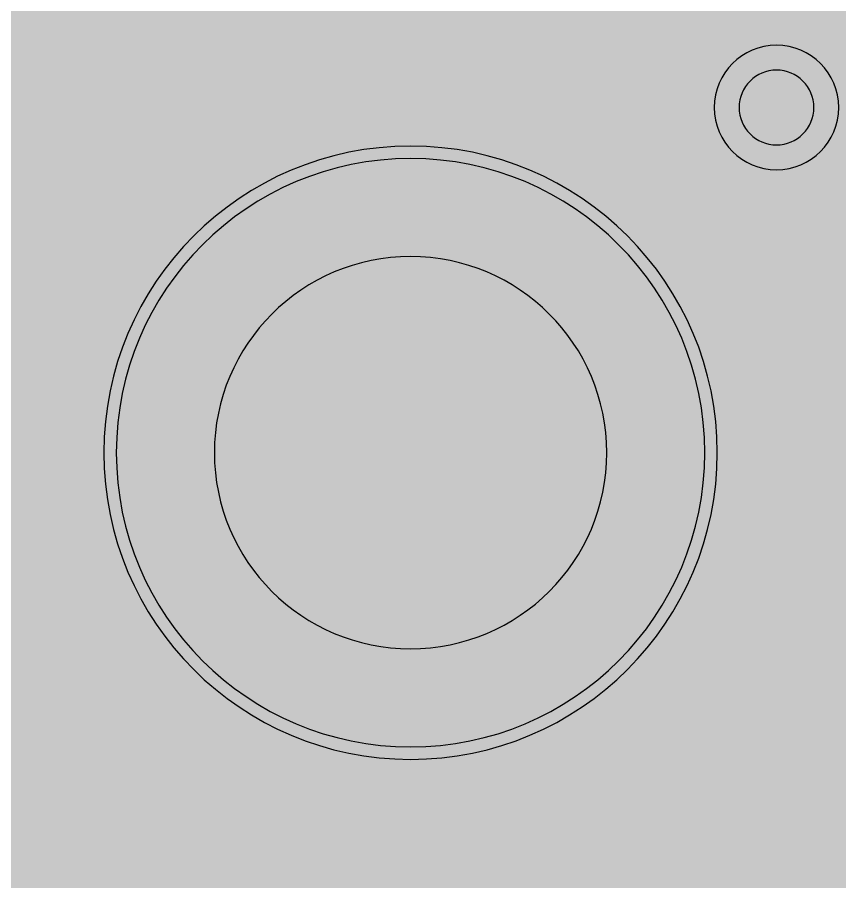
# Model space of a CAD drawing. Header units: millimetres. Extents: x -61 to 56, y -72 to 70.
# Drawn here: x -42.578 to -39.224, y -14.5 to -10.974 of the extents above; entities that cross this region are included whole.
import ezdxf

# ---------------------------------------------------------------- set-up
doc = ezdxf.new("R2010")
doc.units = ezdxf.units.MM
doc.header["$MEASUREMENT"] = 0
for name, color, linetype, true_color in [('02GND', 7, 'Continuous', 0x999966), ('03POWER', 7, 'Continuous', 0x008000), ('Bottom-Layer', 7, 'Continuous', 0x0000ff), ('Bottom-Paste-Mask-Layer', 7, 'Continuous', 0x800000), ('Bottom-Solder-Mask-Layer', 7, 'Continuous', 0xaa00ff), ('Hole-Layer', 7, 'Continuous', 0x222222), ('Multi-Layer', 7, 'Continuous', 0xc0c0c0), ('Top-Layer', 7, 'Continuous', 0xff0000), ('Top-Paste-Mask-Layer', 7, 'Continuous', 0x808080), ('Top-Silkscreen-Layer', 7, 'Continuous', 0xffcc00), ('Top-Solder-Mask-Layer', 7, 'Continuous', 0x800080)]:
    doc.layers.add(name, color=color, linetype=linetype, true_color=true_color)

msp = doc.modelspace()

# ---------------------------------------------------------------- hatches: boundary and pattern name
at = {"layer": '02GND'}
for points in [[(-49.642, 52.1533), (49.642, 52.1533), (49.642, -62.142), (-49.642, -62.142)], [(-40.9741, -11.192), (-41.507, -11.2859), (-41.9756, -11.5565), (-42.3235, -11.971), (-42.5086, -12.4795), (-42.5086, -13.0207), (-42.3235, -13.5292), (-41.9756, -13.9437), (-41.507, -14.2143), (-40.9741, -14.3082), (-40.4412, -14.2143), (-39.9725, -13.9437), (-39.6247, -13.5292), (-39.4396, -13.0207), (-39.4396, -12.4795), (-39.6247, -11.971), (-39.9725, -11.5565), (-40.4412, -11.2859)]]:
    msp.add_hatch(color=256, dxfattribs=at).paths.add_polyline_path(points)
at = {"layer": '03POWER'}
for points in [[(48.499, -56.0416), (48.5811, -56.3479), (48.8055, -56.572), (49.112, -56.6537), (49.4182, -56.5711), (49.642, -56.3464), (49.642, -62.142), (44.1922, -62.142), (44.3927, -61.9566), (44.4927, -61.7025), (44.4722, -61.4302), (45.1891, -61.7036), (45.9498, -61.8043), (46.7131, -61.7268), (47.438, -61.4754), (48.0854, -61.0636), (48.6204, -60.5136), (49.0141, -59.855), (49.2453, -59.1234), (49.3016, -58.3582), (49.1799, -57.6006), (48.8867, -56.8916), (48.438, -56.2692), (47.8578, -55.7672), (47.1774, -55.4124), (46.4336, -55.2241), (45.6664, -55.2125), (44.9172, -55.378), (44.2264, -55.7119), (43.6312, -56.1961), (43.1637, -56.8045), (42.8491, -57.5043), (42.7044, -58.2579), (42.7374, -59.0244), (42.9463, -59.7627), (43.3198, -60.433), (43.8378, -60.999), (-43.3618, -60.999), (-43.6207, -61.0564), (-43.831, -61.218), (-43.9533, -61.4534), (-43.9644, -61.7184), (-43.8625, -61.9632), (-43.6666, -62.142), (-49.642, -62.142), (-49.642, -56.5819), (-49.4335, -56.7975), (-49.1476, -56.8882), (-48.8529, -56.8322), (-49.1622, -57.5412), (-49.2982, -58.3027), (-49.2534, -59.075), (-49.0303, -59.8157), (-48.6412, -60.4842), (-48.1072, -61.0439), (-47.4578, -61.4642), (-46.7284, -61.722), (-45.9591, -61.8032), (-45.1921, -61.7032), (-44.4692, -61.4277), (-43.8302, -60.9917), (-43.3101, -60.4191), (-42.9374, -59.7413), (-42.7325, -58.9953), (-42.7065, -58.2222), (-42.8611, -57.4642), (-43.1876, -56.763), (-43.6682, -56.1568), (-44.2766, -55.679), (-44.9793, -55.3557), (-45.738, -55.2047), (-46.511, -55.2341), (-47.256, -55.4425), (-47.9321, -55.8184), (-48.5023, -56.3411), (-48.4998, -56.3091), (-48.499, -56.2771), (-48.499, 51.315), (-19.4026, 51.315), (-19.6295, 51.1437), (-19.7546, 50.8885), (-19.7509, 50.6043), (-19.6192, 50.3524), (-19.388, 50.1871), (-19.6578, 49.9772), (-19.7729, 49.6553), (-19.6975, 49.3219), (-19.4552, 49.0809), (-19.6839, 48.8583), (-19.7695, 48.5508), (-19.6886, 48.242), (-19.4633, 48.0159), (-19.1548, 47.934), (-18.847, 48.0185), (-18.6236, 48.2465), (-18.5453, 48.5559), (-18.6335, 48.8627), (-18.8641, 49.0834), (-18.625, 49.3243), (-18.5509, 49.6555), (-18.6646, 49.9752), (-18.9312, 50.1853), (-18.6981, 50.3494), (-18.5646, 50.6015), (-18.5597, 50.8866), (-18.6846, 51.143), (-18.9121, 51.315), (48.4255, 51.315), (48.499, 51.2415)], [(-38.8026, 14.9206), (-38.5862, 15.049), (-38.4397, 15.2537), (-38.3879, 15.5), (-38.4397, 15.7463), (-38.5862, 15.951), (-38.8026, 16.0795), (-38.8026, 28.7159), (-36.1733, 31.3452), (-36.0133, 31.0733), (-35.7392, 30.9172), (-35.4237, 30.9182), (-35.1507, 31.0763), (-34.9926, 31.3494), (-34.9915, 31.6649), (-35.1477, 31.939), (-35.4196, 32.0989), (-33.8801, 33.6385), (-33.8024, 33.7547), (-33.7752, 33.8917), (-33.7752, 38.4311), (-33.8024, 38.5682), (-33.8801, 38.6844), (-34.1138, 38.9181), (-33.8656, 39.1631), (-33.7915, 39.5038), (-33.9154, 39.8297), (-34.1972, 40.0351), (-34.5455, 40.0533), (-34.8471, 39.8784), (-35.0043, 39.5671), (-34.966, 39.2205), (-38.9178, 39.2205), (-38.8725, 39.5154), (-38.9719, 39.7967), (-39.1926, 39.9976), (-39.4819, 40.0704), (-39.7713, 39.9976), (-39.992, 39.7967), (-40.0914, 39.5154), (-40.046, 39.2205), (-43.9978, 39.2205), (-43.9525, 39.5154), (-44.0519, 39.7967), (-44.2726, 39.9976), (-44.5619, 40.0704), (-44.8513, 39.9976), (-45.072, 39.7967), (-45.1714, 39.5154), (-45.126, 39.2205), (-46.2827, 39.2205), (-46.4198, 39.1932), (-46.536, 39.1156), (-47.743, 37.9086), (-47.8207, 37.7924), (-47.8479, 37.6553), (-47.8479, -24.4506), (-47.8207, -24.5876), (-47.743, -24.7038), (-46.3262, -26.1206), (-46.21, -26.1983), (-46.073, -26.2255), (-40.6033, -26.2255), (-40.4663, -26.1983), (-40.3501, -26.1206), (-38.9075, -24.6781), (-38.8299, -24.5619), (-38.8026, -24.4248), (-38.8026, -21.0836), (-38.4195, -20.9336), (-38.109, -20.6638), (-37.907, -20.3054), (-37.8369, -19.9), (-37.907, -19.4947), (-38.109, -19.1363), (-38.4195, -18.8665), (-38.8026, -18.7165)], [(-47.3882, -24.4085), (-47.3882, -21.1082), (-45.8151, -21.1082), (-45.636, -21.0602), (-45.5049, -20.9291), (-45.457, -20.75), (-45.457, -19.05), (-45.5049, -18.871), (-45.636, -18.7399), (-45.8151, -18.6919), (-47.3882, -18.6919), (-47.3882, 37.6132), (-46.2406, 38.7608), (-34.6066, 38.7608), (-34.2349, 38.3891), (-34.2349, 34.9671), (-34.5788, 34.9642), (-34.8669, 34.7764), (-35.0082, 34.4629), (-34.9582, 34.1226), (-34.7326, 33.8631), (-34.4027, 33.7661), (-38.8698, 29.2989), (-38.9474, 29.5965), (-39.1599, 29.8188), (-39.4537, 29.9097), (-39.7546, 29.8463), (-39.9867, 29.6445), (-40.0914, 29.3554), (-40.0423, 29.0518), (-39.8518, 28.8104), (-39.5679, 28.6921), (-39.2624, 28.7268), (-39.2624, 16.0531), (-39.5174, 15.8273), (-39.6122, 15.5), (-39.5174, 15.1728), (-39.2624, 14.9469), (-39.2624, 9.5496), (-39.5537, 9.5861), (-39.8286, 9.4827), (-40.0237, 9.2632), (-40.0941, 8.9782), (-40.0237, 8.6931), (-39.8286, 8.4736), (-39.5537, 8.3702), (-39.2624, 8.4068), (-39.2624, 4.4696), (-39.5537, 4.5061), (-39.8286, 4.4027), (-40.0237, 4.1832), (-40.0941, 3.8981), (-40.0237, 3.6131), (-39.8286, 3.3936), (-39.5537, 3.2902), (-39.2624, 3.3267), (-39.2624, -0.6105), (-39.5537, -0.5739), (-39.8286, -0.6773), (-40.0237, -0.8968), (-40.0941, -1.1819), (-40.0237, -1.4669), (-39.8286, -1.6864), (-39.5537, -1.7898), (-39.2624, -1.7533), (-39.2624, -5.8014), (-39.5754, -5.6734), (-39.9085, -5.7312), (-40.1602, -5.957), (-40.2536, -6.282), (-40.1602, -6.607), (-39.9085, -6.8328), (-39.5754, -6.8906), (-39.2624, -6.7626), (-39.2624, -8.2048), (-39.5756, -8.0728), (-39.911, -8.1283), (-40.1651, -8.3541), (-40.2595, -8.6807), (-40.1651, -9.0073), (-39.911, -9.2332), (-39.5756, -9.2886), (-39.2624, -9.1566), (-39.2624, -10.7705), (-39.5867, -10.7388), (-39.8814, -10.878), (-40.0628, -11.1488), (-40.0796, -11.4743), (-40.5361, -11.2548), (-41.0388, -11.1933), (-41.5348, -11.2963), (-41.9714, -11.553), (-42.3027, -11.9361), (-42.4936, -12.4053), (-42.5239, -12.9109), (-42.3904, -13.3996), (-42.1073, -13.8195), (-41.7044, -14.1265), (-41.2243, -14.288), (-40.7178, -14.287), (-40.2383, -14.1236), (-39.8367, -13.815), (-39.5552, -13.3939), (-39.4236, -12.9048), (-39.4559, -12.3993), (-39.6487, -11.9309), (-39.4541, -11.9534), (-39.2624, -11.9133), (-39.2624, -15.8505), (-39.369, -15.8203), (-39.4794, -15.8098), (-39.7141, -15.3333), (-40.0952, -14.9633), (-40.5785, -14.7429), (-41.1077, -14.6976), (-41.6214, -14.8326), (-42.0598, -15.1324), (-42.3721, -15.562), (-42.522, -16.0716), (-42.492, -16.6019), (-42.2855, -17.0913), (-41.9267, -17.4829), (-41.4572, -17.7313), (-40.9316, -17.8075), (-40.4109, -17.7028), (-39.9556, -17.4292), (-39.6187, -17.0186), (-39.4386, -17.0325), (-39.2624, -16.9933), (-39.2624, -18.7116), (-39.6541, -18.8566), (-39.973, -19.1264), (-40.181, -19.4886), (-40.2532, -19.9), (-40.181, -20.3115), (-39.973, -20.6737), (-39.6541, -20.9435), (-39.2624, -21.0885), (-39.2624, -24.3827), (-39.6189, -24.7393), (-39.5193, -24.2223), (-39.5975, -23.7016), (-39.8447, -23.2367), (-40.2326, -22.8807), (-40.717, -22.6742), (-41.2424, -22.6408), (-41.749, -22.7844), (-42.1789, -23.0884), (-42.4829, -23.5183), (-42.6264, -24.0248), (-42.593, -24.5503), (-42.3865, -25.0346), (-42.0305, -25.4225), (-41.5656, -25.6697), (-41.045, -25.748), (-40.528, -25.6484), (-40.6454, -25.7658), (-46.0309, -25.7658)]]:
    msp.add_hatch(color=256, dxfattribs=at).paths.add_polyline_path(points)
at = {"layer": 'Bottom-Layer'}
for points in [[(-49.642, -62.142), (-49.642, 52.1533), (49.642, 52.1533), (49.642, -62.142)], [(-40.9741, -11.192), (-41.507, -11.2859), (-41.9756, -11.5565), (-42.3235, -11.971), (-42.5086, -12.4795), (-42.5086, -13.0207), (-42.3235, -13.5292), (-41.9756, -13.9437), (-41.507, -14.2143), (-40.9741, -14.3082), (-40.4412, -14.2143), (-39.9725, -13.9437), (-39.6247, -13.5292), (-39.4396, -13.0207), (-39.4396, -12.4795), (-39.6247, -11.971), (-39.9725, -11.5565), (-40.4412, -11.2859)], [(-42.1741, -12.7501, 1), (-39.7741, -12.7501, 1)]]:
    msp.add_hatch(color=256, dxfattribs=at).paths.add_polyline_path(points)
at = {"layer": 'Bottom-Paste-Mask-Layer'}
msp.add_hatch(color=256, dxfattribs=at).paths.add_polyline_path([(-42.1741, -12.7501, 1), (-39.7741, -12.7501, 1)])
at = {"layer": 'Bottom-Solder-Mask-Layer'}
msp.add_hatch(color=256, dxfattribs=at).paths.add_polyline_path([(-42.2249, -12.7501, 1), (-39.7233, -12.7501, 1)])
at = {"layer": 'Hole-Layer'}
msp.add_hatch(color=256, dxfattribs=at).paths.add_polyline_path([(-41.7741, -12.75, 1), (-40.1741, -12.75, 1)])
at = {"layer": 'Multi-Layer'}
msp.add_hatch(color=256, dxfattribs=at).paths.add_polyline_path([(-42.1741, -12.7501, 1), (-39.7741, -12.7501, 1)])
msp.add_hatch(color=256, dxfattribs=at).paths.add_polyline_path([(-42.1741, -12.7501, 1), (-39.7741, -12.7501, 1)])
msp.add_hatch(color=256, dxfattribs=at).paths.add_polyline_path([(-42.1741, -12.7501, 1), (-39.7741, -12.7501, 1)])
at = {"layer": 'Top-Layer'}
for points in [[(-49.642, -62.142), (-49.642, 52.1533), (49.642, 52.1533), (49.642, -62.142)], [(-39.2737, -14.0663), (-39.2257, -14.2454), (-39.0947, -14.3765), (-38.9156, -14.4244), (-37.5386, -14.4244), (-37.3595, -14.3765), (-37.2284, -14.2454), (-37.1804, -14.0663), (-37.1804, -12.9338), (-37.2284, -12.7547), (-37.3595, -12.6236), (-37.5386, -12.5756), (-38.4654, -12.5756), (-38.634, -12.407), (-38.7914, -12.3019), (-38.977, -12.265), (-39.4934, -12.265), (-39.7525, -11.7828), (-40.1624, -11.4201), (-40.6725, -11.2214), (-41.2197, -11.2114), (-41.7367, -11.3913), (-42.1595, -11.7389), (-42.4361, -12.2112), (-42.5322, -12.7501), (-42.4361, -13.2889), (-42.1595, -13.7613), (-41.7367, -14.1089), (-41.2197, -14.2887), (-40.6725, -14.2788), (-40.1624, -14.0801), (-39.7525, -13.7174), (-39.4934, -13.2352), (-39.2737, -13.2352)], [(-42.1741, -12.7501, 1), (-39.7741, -12.7501, 1)]]:
    msp.add_hatch(color=256, dxfattribs=at).paths.add_polyline_path(points)
at = {"layer": 'Top-Paste-Mask-Layer'}
msp.add_hatch(color=256, dxfattribs=at).paths.add_polyline_path([(-42.1741, -12.7501, 1), (-39.7741, -12.7501, 1)])
at = {"layer": 'Top-Solder-Mask-Layer'}
msp.add_hatch(color=256, dxfattribs=at).paths.add_polyline_path([(-42.2249, -12.7501, 1), (-39.7233, -12.7501, 1)])

# ---------------------------------------------------------------- linework, layer by layer
at = {"layer": '02GND', "const_width": 0.0508}
msp.add_lwpolyline([(-40.9741, -11.192), (-41.507, -11.2859), (-41.9756, -11.5565), (-42.3235, -11.971), (-42.5086, -12.4795), (-42.5086, -13.0207), (-42.3235, -13.5292), (-41.9756, -13.9437), (-41.507, -14.2143), (-40.9741, -14.3082), (-40.4412, -14.2143), (-39.9725, -13.9437), (-39.6247, -13.5292), (-39.4396, -13.0207), (-39.4396, -12.4795), (-39.6247, -11.971), (-39.9725, -11.5565), (-40.4412, -11.2859)], close=True, dxfattribs=at)
at = {"layer": '03POWER', "const_width": 0.0508}
msp.add_lwpolyline([(-39.8814, -10.878), (-40.0628, -11.1488), (-40.0796, -11.4743), (-40.5361, -11.2548), (-41.0388, -11.1933), (-41.5348, -11.2963), (-41.9714, -11.553), (-42.3027, -11.9361), (-42.4936, -12.4053), (-42.5239, -12.9109), (-42.3904, -13.3996), (-42.1073, -13.8195), (-41.7044, -14.1265), (-41.2243, -14.288), (-40.7178, -14.287), (-40.2383, -14.1236), (-39.8367, -13.815), (-39.5552, -13.3939), (-39.4236, -12.9048), (-39.4559, -12.3993), (-39.6487, -11.9309), (-39.4541, -11.9534), (-39.2624, -11.9133), (-39.2624, -15.8505)], dxfattribs=at)
at = {"layer": 'Bottom-Layer', "const_width": 0.0508}
msp.add_lwpolyline([(-40.9741, -11.192), (-41.507, -11.2859), (-41.9756, -11.5565), (-42.3235, -11.971), (-42.5086, -12.4795), (-42.5086, -13.0207), (-42.3235, -13.5292), (-41.9756, -13.9437), (-41.507, -14.2143), (-40.9741, -14.3082), (-40.4412, -14.2143), (-39.9725, -13.9437), (-39.6247, -13.5292), (-39.4396, -13.0207), (-39.4396, -12.4795), (-39.6247, -11.971), (-39.9725, -11.5565), (-40.4412, -11.2859)], close=True, dxfattribs=at)
at = {"layer": 'Bottom-Layer'}
msp.add_lwpolyline([(-42.1741, -12.7501, 1), (-39.7741, -12.7501, 1)], format="xyb", close=True, dxfattribs=at)
at = {"layer": 'Bottom-Paste-Mask-Layer'}
msp.add_lwpolyline([(-42.1741, -12.7501, 1), (-39.7741, -12.7501, 1)], format="xyb", close=True, dxfattribs=at)
at = {"layer": 'Bottom-Solder-Mask-Layer'}
msp.add_lwpolyline([(-42.2249, -12.7501, 1), (-39.7233, -12.7501), (-39.7233, -12.7501, 1), (-42.2249, -12.7501)], format="xyb", dxfattribs=at)
at = {"layer": 'Hole-Layer'}
msp.add_lwpolyline([(-39.6344, -11.3419, 1), (-39.3294, -11.3419, 1)], format="xyb", close=True, dxfattribs=at)
msp.add_lwpolyline([(-41.7741, -12.75, 1), (-40.1741, -12.75), (-40.1741, -12.75, 1), (-41.7741, -12.75)], format="xyb", dxfattribs=at)
at = {"layer": 'Multi-Layer'}
for points in [[(-39.7359, -11.3419, 1), (-39.2279, -11.3419, 1)], [(-42.1741, -12.7501, 1), (-39.7741, -12.7501, 1)], [(-42.1741, -12.7501, 1), (-39.7741, -12.7501, 1)], [(-42.1741, -12.7501, 1), (-39.7741, -12.7501, 1)]]:
    msp.add_lwpolyline(points, format="xyb", close=True, dxfattribs=at)
at = {"layer": 'Top-Layer'}
for points, const_width in [([(-38.977, -12.265), (-39.4934, -12.265), (-39.7525, -11.7828), (-40.1624, -11.4201), (-40.6725, -11.2214), (-41.2197, -11.2114), (-41.7367, -11.3913), (-42.1595, -11.7389), (-42.4361, -12.2112), (-42.5322, -12.7501), (-42.4361, -13.2889), (-42.1595, -13.7613), (-41.7367, -14.1089), (-41.2197, -14.2887), (-40.6725, -14.2788), (-40.1624, -14.0801), (-39.7525, -13.7174), (-39.4934, -13.2352), (-39.2737, -13.2352), (-39.2737, -14.0663), (-39.2257, -14.2454), (-39.0947, -14.3765)], 0.0508), ([(-40.9741, -12.7501), (-38.977, -12.7501)], 0.254)]:
    msp.add_lwpolyline(points, dxfattribs=dict(at, const_width=const_width))
msp.add_lwpolyline([(-42.1741, -12.7501, 1), (-39.7741, -12.7501, 1)], format="xyb", close=True, dxfattribs=at)
at = {"layer": 'Top-Paste-Mask-Layer'}
msp.add_lwpolyline([(-42.1741, -12.7501, 1), (-39.7741, -12.7501, 1)], format="xyb", close=True, dxfattribs=at)
at = {"layer": 'Top-Silkscreen-Layer', "const_width": 0.254}
for points in [[(-39.6741, -10.5), (-39.6741, -12.1552)], [(-39.6741, -10.5), (-39.6741, -12.1552)], [(-39.6741, -13.3449), (-39.6741, -15.6551)], [(-39.6741, -13.3449), (-39.6741, -15.6551)]]:
    msp.add_lwpolyline(points, dxfattribs=at)
at = {"layer": 'Top-Solder-Mask-Layer'}
msp.add_lwpolyline([(-42.2249, -12.7501, 1), (-39.7233, -12.7501), (-39.7233, -12.7501, 1), (-42.2249, -12.7501)], format="xyb", dxfattribs=at)

doc.saveas('drawing.dxf')
